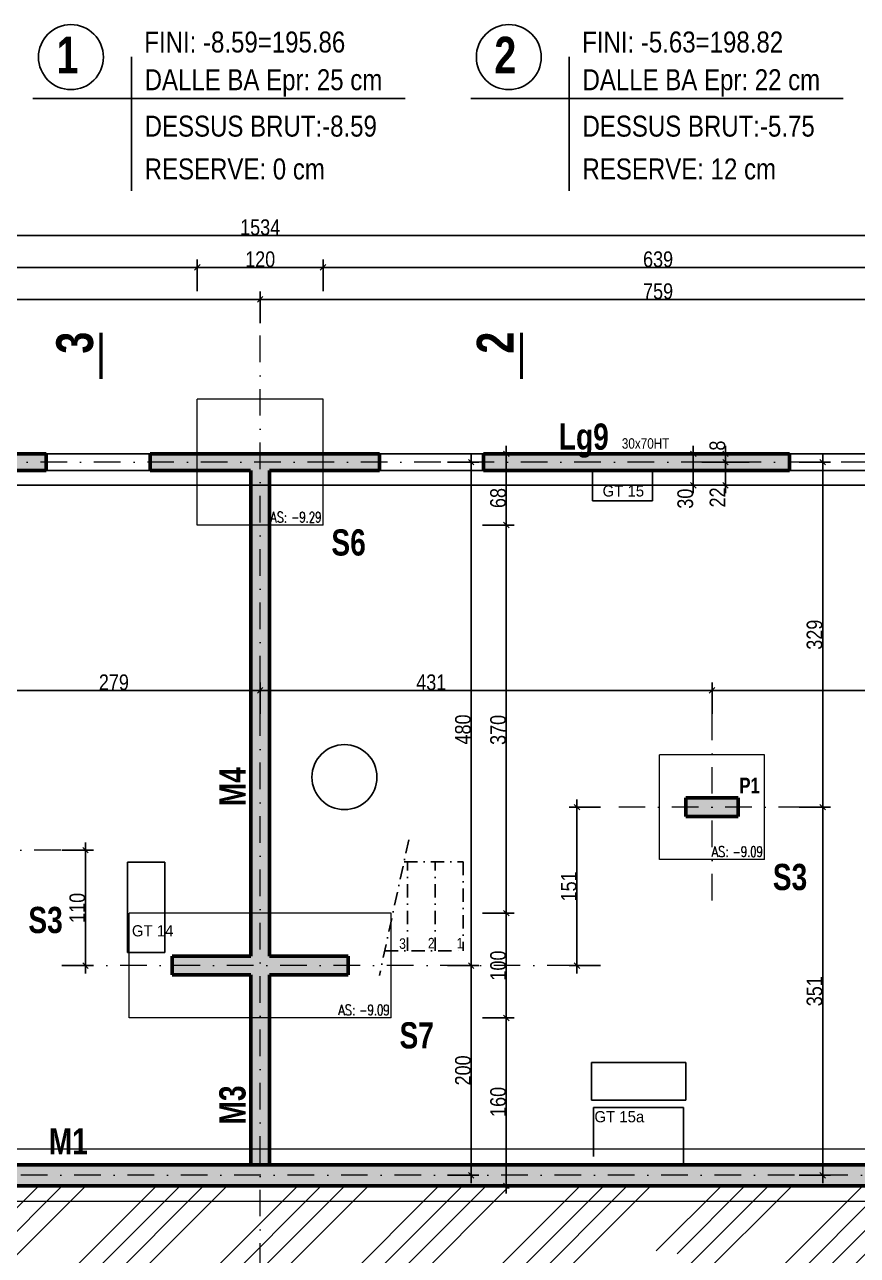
# Model space of a CAD drawing. Header units: centimetres. Extents: x 16433 to 114398, y -50094 to -12305.
# Drawn here: x 55736 to 56530, y -37058 to -35885 of the extents above; entities that cross this region are included whole.
import ezdxf
from ezdxf.enums import TextEntityAlignment as Align

# ---------------------------------------------------------------- set-up
doc = ezdxf.new("R2010")
doc.units = ezdxf.units.CM
doc.header["$LTSCALE"] = 0.5
doc.linetypes.add('TIRETPTX2', pattern=[50.8, 25.4, -12.7, 0, -12.7])
doc.layers.get('DEFPOINTS').update_dxf_attribs({"linetype": 'CONTINUOUS'})
for name, color, linetype in [('01_cote_gen', 4, 'CONTINUOUS'), ('01_escalier int.', 2, 'TIRETPTX2'), ('01_linteaux', 2, 'CONTINUOUS'), ('01_poch_murs', 253, 'CONTINUOUS'), ('01_poch_poteaux', 250, 'CONTINUOUS'), ('01_resv', 32, 'CONTINUOUS'), ('01_texte', 230, 'CONTINUOUS'), ('AA_COTES', 2, 'CONTINUOUS')]:
    doc.layers.add(name, color=color, linetype=linetype)
for name, color, linetype, lineweight in [('01_murs_coup', 5, 'CONTINUOUS', 60), ('01_sem', 42, 'CONTINUOUS', 15), ('01_tram_axes', 2, 'TIRETPTX2', 9)]:
    doc.layers.add(name, color=color, linetype=linetype, lineweight=lineweight)
doc.styles.add('ARIAL NA', font='ARIALN.TTF')
doc.styles.add('Geneva', font='')
doc.styles.add('impact', font='impact.ttf')
doc.styles.add('MATTE_TXT', font='arial.ttf')
doc.styles.add('SIMPLEX1', font='SIMPLEX.shx', dxfattribs={"width": 0.8, "height": 10})
doc.styles.add('STYLE2', font='ARIALN.TTF')
doc.styles.get('Geneva').set_extended_font_data('Geneva')
doc.dimstyles.new('JB50', dxfattribs={"dimscale": 0.1, "dimtxt": 150, "dimasz": 15, "dimexe": 0.1, "dimexo": 0.1, "dimgap": 0.09, "dimtad": 1, "dimdec": 1, "dimdsep": 46, "dimtxsty": 'STYLE2', "dimblk1": 'BOND_G', "dimblk2": 'BOND_D', "dimsah": 1, "dimcen": 1.5, "dimdle": 0.01, "dimse1": 1, "dimse2": 1, "dimclrd": 4, "dimclre": 2, "dimclrt": 6, "dimazin": 2, "dimtfac": 2.333333, "dimtdec": 1, "dimtix": 1, "dimtmove": 2, "dimatfit": 3, "dimldrblk": 'BOND_G', "dimfxl": 1, "dimtolj": 1, "dimtzin": 0, "dimarcsym": 0})

# ---------------------------------------------------------------- blocks, each defined once
blk = doc.blocks.new('BOND_G')
at = {"layer": 'AA_COTES', "color": 0}
for p, q in [((0, -5), (0, 15)), ((5, 0), (-5, 0)), ((1.77, 1.77), (-1.77, -1.77))]:
    blk.add_line(p, q, dxfattribs=at)
blk = doc.blocks.new('BOND_D')
at = {"layer": 'AA_COTES', "color": 0}
for p, q in [((5, 0), (-5, 0)), ((-1.77, -1.77), (1.77, 1.77)), ((0, 5), (0, -15))]:
    blk.add_line(p, q, dxfattribs=at)
blk = doc.blocks.new('*D3211')
at = {"layer": '01_cote_gen', "color": 4, "lineweight": -2, "transparency": 16777216}
blk.add_line((55203.3, -36146.6), (55959.3, -36146.6), dxfattribs=at)
at = {"layer": 'DEFPOINTS', "color": 0}
for p in [(55960.8, -36146.6), (55201.8, -36162.3), (55960.8, -36162.3)]:
    blk.add_point(p, dxfattribs=at)
at = {"layer": '01_cote_gen', "color": 4, "lineweight": -2, "transparency": 16777216, "xscale": 1.5, "yscale": 1.5, "zscale": 1.5, "rotation": 180}
blk.add_blockref('BOND_G', (55201.8, -36146.6), dxfattribs=at)
at = {"layer": '01_cote_gen', "color": 4, "lineweight": -2, "transparency": 16777216, "xscale": 1.5, "yscale": 1.5, "zscale": 1.5}
blk.add_blockref('BOND_D', (55960.8, -36146.6), dxfattribs=at)
at = {"layer": '01_cote_gen', "color": 6, "transparency": 16777216, "insert": (55581.3, -36138.9), "char_height": 15, "attachment_point": 5, "style": 'STYLE2'}
blk.add_mtext('\\A1;759', dxfattribs=at)
blk = doc.blocks.new('*D3212')
at = {"layer": '01_cote_gen', "color": 4, "lineweight": -2, "transparency": 16777216}
blk.add_line((55962.3, -36146.6), (56718.3, -36146.6), dxfattribs=at)
at = {"layer": 'DEFPOINTS', "color": 0}
for p in [(56719.8, -36146.6), (55960.8, -36179.4), (56719.8, -36173.1)]:
    blk.add_point(p, dxfattribs=at)
at = {"layer": '01_cote_gen', "color": 4, "lineweight": -2, "transparency": 16777216, "xscale": 1.5, "yscale": 1.5, "zscale": 1.5, "rotation": 180}
blk.add_blockref('BOND_G', (55960.8, -36146.6), dxfattribs=at)
at = {"layer": '01_cote_gen', "color": 4, "lineweight": -2, "transparency": 16777216, "xscale": 1.5, "yscale": 1.5, "zscale": 1.5}
blk.add_blockref('BOND_D', (56719.8, -36146.6), dxfattribs=at)
at = {"layer": '01_cote_gen', "color": 6, "transparency": 16777216, "insert": (56340.3, -36138.9), "char_height": 15, "attachment_point": 5, "style": 'STYLE2'}
blk.add_mtext('\\A1;759', dxfattribs=at)
blk = doc.blocks.new('*D3215')
at = {"layer": '01_cote_gen', "color": 4, "lineweight": -2, "transparency": 16777216}
blk.add_line((55263.3, -36116.1), (55899.3, -36116.1), dxfattribs=at)
at = {"layer": 'DEFPOINTS', "color": 0}
for p in [(55900.8, -36116.1), (55261.8, -36123.6), (55900.8, -36241.8)]:
    blk.add_point(p, dxfattribs=at)
at = {"layer": '01_cote_gen', "color": 4, "lineweight": -2, "transparency": 16777216, "xscale": 1.5, "yscale": 1.5, "zscale": 1.5, "rotation": 180}
blk.add_blockref('BOND_G', (55261.8, -36116.1), dxfattribs=at)
at = {"layer": '01_cote_gen', "color": 4, "lineweight": -2, "transparency": 16777216, "xscale": 1.5, "yscale": 1.5, "zscale": 1.5}
blk.add_blockref('BOND_D', (55900.8, -36116.1), dxfattribs=at)
at = {"layer": '01_cote_gen', "color": 6, "transparency": 16777216, "insert": (55581.3, -36108.4), "char_height": 15, "attachment_point": 5, "style": 'STYLE2'}
blk.add_mtext('\\A1;639', dxfattribs=at)
blk = doc.blocks.new('*D3216')
at = {"layer": '01_cote_gen', "color": 4, "lineweight": -2, "transparency": 16777216}
blk.add_line((55902.3, -36116.1), (56019.3, -36116.1), dxfattribs=at)
at = {"layer": 'DEFPOINTS', "color": 0}
for p in [(56020.8, -36116.1), (55900.8, -36123.6), (56020.8, -36241.8)]:
    blk.add_point(p, dxfattribs=at)
at = {"layer": '01_cote_gen', "color": 4, "lineweight": -2, "transparency": 16777216, "xscale": 1.5, "yscale": 1.5, "zscale": 1.5, "rotation": 180}
blk.add_blockref('BOND_G', (55900.8, -36116.1), dxfattribs=at)
at = {"layer": '01_cote_gen', "color": 4, "lineweight": -2, "transparency": 16777216, "xscale": 1.5, "yscale": 1.5, "zscale": 1.5}
blk.add_blockref('BOND_D', (56020.8, -36116.1), dxfattribs=at)
at = {"layer": '01_cote_gen', "color": 6, "transparency": 16777216, "insert": (55960.8, -36108.4), "char_height": 15, "attachment_point": 5, "style": 'STYLE2'}
blk.add_mtext('\\A1;120', dxfattribs=at)
blk = doc.blocks.new('*D3217')
at = {"layer": '01_cote_gen', "color": 4, "lineweight": -2, "transparency": 16777216}
blk.add_line((56022.3, -36116.1), (56658.3, -36116.1), dxfattribs=at)
at = {"layer": 'DEFPOINTS', "color": 0}
for p in [(56659.8, -36116.1), (56020.8, -36138.6), (56659.8, -36241.8)]:
    blk.add_point(p, dxfattribs=at)
at = {"layer": '01_cote_gen', "color": 4, "lineweight": -2, "transparency": 16777216, "xscale": 1.5, "yscale": 1.5, "zscale": 1.5, "rotation": 180}
blk.add_blockref('BOND_G', (56020.8, -36116.1), dxfattribs=at)
at = {"layer": '01_cote_gen', "color": 4, "lineweight": -2, "transparency": 16777216, "xscale": 1.5, "yscale": 1.5, "zscale": 1.5}
blk.add_blockref('BOND_D', (56659.8, -36116.1), dxfattribs=at)
at = {"layer": '01_cote_gen', "color": 6, "transparency": 16777216, "insert": (56340.3, -36108.4), "char_height": 15, "attachment_point": 5, "style": 'STYLE2'}
blk.add_mtext('\\A1;639', dxfattribs=at)
blk = doc.blocks.new('*D3227')
at = {"layer": '01_cote_gen', "color": 4, "lineweight": -2, "transparency": 16777216}
blk.add_line((56162, -36303.3), (56162, -36780.3), dxfattribs=at)
at = {"layer": 'DEFPOINTS', "color": 0}
for p in [(56175.4, -36301.8), (56130.9, -36781.8), (56162, -36781.8)]:
    blk.add_point(p, dxfattribs=at)
at = {"layer": '01_cote_gen', "color": 4, "lineweight": -2, "transparency": 16777216, "xscale": 1.5, "yscale": 1.5, "zscale": 1.5}
for name, p, rotation in [('BOND_G', (56162, -36301.8), 90), ('BOND_D', (56162, -36781.8), 270)]:
    blk.add_blockref(name, p, dxfattribs=dict(at, rotation=rotation))
at = {"layer": '01_cote_gen', "color": 6, "transparency": 16777216, "insert": (56154.3, -36556.7), "char_height": 15, "attachment_point": 5, "rotation": 90, "style": 'STYLE2'}
blk.add_mtext('\\A1;480', dxfattribs=at)
blk = doc.blocks.new('*D3228')
at = {"layer": '01_cote_gen', "color": 4, "lineweight": -2, "transparency": 16777216}
blk.add_line((56162, -36783.3), (56162, -36980.3), dxfattribs=at)
at = {"layer": 'DEFPOINTS', "color": 0}
for p in [(56139.5, -36781.8), (56162, -36981.8), (56166.4, -36981.8)]:
    blk.add_point(p, dxfattribs=at)
at = {"layer": '01_cote_gen', "color": 4, "lineweight": -2, "transparency": 16777216, "xscale": 1.5, "yscale": 1.5, "zscale": 1.5}
for name, p, rotation in [('BOND_G', (56162, -36781.8), 90), ('BOND_D', (56162, -36981.8), 270)]:
    blk.add_blockref(name, p, dxfattribs=dict(at, rotation=rotation))
at = {"layer": '01_cote_gen', "color": 6, "transparency": 16777216, "insert": (56154.3, -36881.8), "char_height": 15, "attachment_point": 5, "rotation": 90, "style": 'STYLE2'}
blk.add_mtext('\\A1;200', dxfattribs=at)
blk = doc.blocks.new('*D3232')
at = {"layer": '01_cote_gen', "color": 4, "lineweight": -2, "transparency": 16777216}
blk.add_line((55683.3, -36519.4), (55959.3, -36519.4), dxfattribs=at)
at = {"layer": 'DEFPOINTS', "color": 0}
for p in [(55960.8, -36519.4), (55681.8, -36526.9), (55960.8, -36644.6)]:
    blk.add_point(p, dxfattribs=at)
at = {"layer": '01_cote_gen', "color": 4, "lineweight": -2, "transparency": 16777216, "xscale": 1.5, "yscale": 1.5, "zscale": 1.5, "rotation": 180}
blk.add_blockref('BOND_G', (55681.8, -36519.4), dxfattribs=at)
at = {"layer": '01_cote_gen', "color": 4, "lineweight": -2, "transparency": 16777216, "xscale": 1.5, "yscale": 1.5, "zscale": 1.5}
blk.add_blockref('BOND_D', (55960.8, -36519.4), dxfattribs=at)
at = {"layer": '01_cote_gen', "color": 6, "transparency": 16777216, "insert": (55821.3, -36511.8), "char_height": 15, "attachment_point": 5, "style": 'STYLE2'}
blk.add_mtext('\\A1;279', dxfattribs=at)
blk = doc.blocks.new('*D3233')
at = {"layer": '01_cote_gen', "color": 4, "lineweight": -2, "transparency": 16777216}
blk.add_line((55962.3, -36519.4), (56390.3, -36519.4), dxfattribs=at)
at = {"layer": 'DEFPOINTS', "color": 0}
for p in [(56391.8, -36519.4), (55960.8, -36541.9), (56391.8, -36541.9)]:
    blk.add_point(p, dxfattribs=at)
at = {"layer": '01_cote_gen', "color": 4, "lineweight": -2, "transparency": 16777216, "xscale": 1.5, "yscale": 1.5, "zscale": 1.5, "rotation": 180}
blk.add_blockref('BOND_G', (55960.8, -36519.4), dxfattribs=at)
at = {"layer": '01_cote_gen', "color": 4, "lineweight": -2, "transparency": 16777216, "xscale": 1.5, "yscale": 1.5, "zscale": 1.5}
blk.add_blockref('BOND_D', (56391.8, -36519.4), dxfattribs=at)
at = {"layer": '01_cote_gen', "color": 6, "transparency": 16777216, "insert": (56124, -36511.8), "char_height": 15, "attachment_point": 5, "style": 'STYLE2'}
blk.add_mtext('\\A1;431', dxfattribs=at)
blk = doc.blocks.new('*D3234')
at = {"layer": '01_cote_gen', "color": 4, "lineweight": -2, "transparency": 16777216}
blk.add_line((56393.3, -36519.4), (56718.3, -36519.4), dxfattribs=at)
at = {"layer": 'DEFPOINTS', "color": 0}
for p in [(56719.8, -36519.4), (56719.8, -36530.1), (56391.8, -36541.9)]:
    blk.add_point(p, dxfattribs=at)
at = {"layer": '01_cote_gen', "color": 4, "lineweight": -2, "transparency": 16777216, "xscale": 1.5, "yscale": 1.5, "zscale": 1.5, "rotation": 180}
blk.add_blockref('BOND_G', (56391.8, -36519.4), dxfattribs=at)
at = {"layer": '01_cote_gen', "color": 4, "lineweight": -2, "transparency": 16777216, "xscale": 1.5, "yscale": 1.5, "zscale": 1.5}
blk.add_blockref('BOND_D', (56719.8, -36519.4), dxfattribs=at)
at = {"layer": '01_cote_gen', "color": 6, "transparency": 16777216, "insert": (56555.8, -36511.8), "char_height": 15, "attachment_point": 5, "style": 'STYLE2'}
blk.add_mtext('\\A1;328', dxfattribs=at)
blk = doc.blocks.new('*D3237')
at = {"layer": '01_cote_gen', "color": 4, "lineweight": -2, "transparency": 16777216}
blk.add_line((56497.3, -36303.3), (56497.3, -36629.3), dxfattribs=at)
at = {"layer": 'DEFPOINTS', "color": 0}
for p in [(56507.2, -36301.8), (56473.9, -36630.8), (56497.3, -36630.8)]:
    blk.add_point(p, dxfattribs=at)
at = {"layer": '01_cote_gen', "color": 4, "lineweight": -2, "transparency": 16777216, "xscale": 1.5, "yscale": 1.5, "zscale": 1.5}
for name, p, rotation in [('BOND_G', (56497.3, -36301.8), 90), ('BOND_D', (56497.3, -36630.8), 270)]:
    blk.add_blockref(name, p, dxfattribs=dict(at, rotation=rotation))
at = {"layer": '01_cote_gen', "color": 6, "transparency": 16777216, "insert": (56489.6, -36466.3), "char_height": 15, "attachment_point": 5, "rotation": 90, "style": 'STYLE2'}
blk.add_mtext('\\A1;329', dxfattribs=at)
blk = doc.blocks.new('*D3238')
at = {"layer": '01_cote_gen', "color": 4, "lineweight": -2, "transparency": 16777216}
blk.add_line((56497.3, -36632.3), (56497.3, -36980.3), dxfattribs=at)
at = {"layer": 'DEFPOINTS', "color": 0}
for p in [(56474.8, -36630.8), (56497.3, -36981.8), (56504.7, -36981.8)]:
    blk.add_point(p, dxfattribs=at)
at = {"layer": '01_cote_gen', "color": 4, "lineweight": -2, "transparency": 16777216, "xscale": 1.5, "yscale": 1.5, "zscale": 1.5}
for name, p, rotation in [('BOND_G', (56497.3, -36630.8), 90), ('BOND_D', (56497.3, -36981.8), 270)]:
    blk.add_blockref(name, p, dxfattribs=dict(at, rotation=rotation))
at = {"layer": '01_cote_gen', "color": 6, "transparency": 16777216, "insert": (56489.6, -36806.3), "char_height": 15, "attachment_point": 5, "rotation": 90, "style": 'STYLE2'}
blk.add_mtext('\\A1;351', dxfattribs=at)
blk = doc.blocks.new('*D3244')
at = {"layer": '01_cote_gen', "color": 4, "lineweight": -2, "transparency": 16777216}
blk.add_line((55195.3, -36085.6), (56726.3, -36085.6), dxfattribs=at)
at = {"layer": 'DEFPOINTS', "color": 0}
for p in [(56727.8, -36085.6), (55193.8, -36108.6), (56727.8, -36108.6)]:
    blk.add_point(p, dxfattribs=at)
at = {"layer": '01_cote_gen', "color": 4, "lineweight": -2, "transparency": 16777216, "xscale": 1.5, "yscale": 1.5, "zscale": 1.5, "rotation": 180}
blk.add_blockref('BOND_G', (55193.8, -36085.6), dxfattribs=at)
at = {"layer": '01_cote_gen', "color": 4, "lineweight": -2, "transparency": 16777216, "xscale": 1.5, "yscale": 1.5, "zscale": 1.5}
blk.add_blockref('BOND_D', (56727.8, -36085.6), dxfattribs=at)
at = {"layer": '01_cote_gen', "color": 6, "transparency": 16777216, "insert": (55960.8, -36077.9), "char_height": 15, "attachment_point": 5, "style": 'STYLE2'}
blk.add_mtext('\\A1;1534', dxfattribs=at)
blk = doc.blocks.new('*D3520')
at = {"layer": '01_cote_gen', "color": 4, "lineweight": -2, "transparency": 16777216}
blk.add_line((55794.2, -36673.3), (55794.2, -36780.3), dxfattribs=at)
at = {"layer": 'DEFPOINTS', "color": 0}
for p in [(55770.7, -36671.8), (55777.8, -36781.8), (55794.2, -36781.8)]:
    blk.add_point(p, dxfattribs=at)
at = {"layer": '01_cote_gen', "color": 4, "lineweight": -2, "transparency": 16777216, "xscale": 1.5, "yscale": 1.5, "zscale": 1.5}
for name, p, rotation in [('BOND_G', (55794.2, -36671.8), 90), ('BOND_D', (55794.2, -36781.8), 270)]:
    blk.add_blockref(name, p, dxfattribs=dict(at, rotation=rotation))
at = {"layer": '01_cote_gen', "color": 6, "transparency": 16777216, "insert": (55786.5, -36726.8), "char_height": 15, "attachment_point": 5, "rotation": 90, "style": 'STYLE2'}
blk.add_mtext('\\A1;110', dxfattribs=at)
blk = doc.blocks.new('*D3521')
at = {"layer": '01_cote_gen', "color": 4, "lineweight": -2, "transparency": 16777216}
blk.add_line((56262.9, -36780.3), (56262.9, -36632.3), dxfattribs=at)
at = {"layer": 'DEFPOINTS', "color": 0}
for p in [(56262.9, -36630.8), (56318.9, -36630.8), (56265.9, -36781.8)]:
    blk.add_point(p, dxfattribs=at)
at = {"layer": '01_cote_gen', "color": 4, "lineweight": -2, "transparency": 16777216, "xscale": 1.5, "yscale": 1.5, "zscale": 1.5}
for name, p, rotation in [('BOND_D', (56262.9, -36630.8), 90), ('BOND_G', (56262.9, -36781.8), 270)]:
    blk.add_blockref(name, p, dxfattribs=dict(at, rotation=rotation))
at = {"layer": '01_cote_gen', "color": 6, "transparency": 16777216, "insert": (56255.2, -36706.3), "char_height": 15, "attachment_point": 5, "rotation": 90, "style": 'STYLE2'}
blk.add_mtext('\\A1;151', dxfattribs=at)
blk = doc.blocks.new('*D3525')
at = {"layer": '01_cote_gen', "color": 4, "lineweight": -2, "transparency": 16777216}
blk.add_line((56404.6, -36300.3), (56404.6, -36295.3), dxfattribs=at)
at = {"layer": 'DEFPOINTS', "color": 0}
for p in [(56404.6, -36293.8), (56410.8, -36293.8), (56410.8, -36301.8)]:
    blk.add_point(p, dxfattribs=at)
at = {"layer": '01_cote_gen', "color": 4, "lineweight": -2, "transparency": 16777216, "xscale": 1.5, "yscale": 1.5, "zscale": 1.5}
for name, p, rotation in [('BOND_D', (56404.6, -36293.8), 90), ('BOND_G', (56404.6, -36301.8), 270)]:
    blk.add_blockref(name, p, dxfattribs=dict(at, rotation=rotation))
at = {"layer": '01_cote_gen', "color": 6, "transparency": 16777216, "insert": (56396.9, -36286), "char_height": 15, "attachment_point": 5, "rotation": 90, "style": 'STYLE2'}
blk.add_mtext('\\A1;8', dxfattribs=at)
blk = doc.blocks.new('*D3526')
at = {"layer": '01_cote_gen', "color": 4, "lineweight": -2, "transparency": 16777216}
blk.add_line((56404.6, -36303.3), (56404.6, -36322.3), dxfattribs=at)
at = {"layer": 'DEFPOINTS', "color": 0}
for p in [(56416.7, -36301.8), (56404.6, -36323.8), (56416.7, -36323.8)]:
    blk.add_point(p, dxfattribs=at)
at = {"layer": '01_cote_gen', "color": 4, "lineweight": -2, "transparency": 16777216, "xscale": 1.5, "yscale": 1.5, "zscale": 1.5}
for name, p, rotation in [('BOND_G', (56404.6, -36301.8), 90), ('BOND_D', (56404.6, -36323.8), 270)]:
    blk.add_blockref(name, p, dxfattribs=dict(at, rotation=rotation))
at = {"layer": '01_cote_gen', "color": 6, "transparency": 16777216, "insert": (56397, -36335.4), "char_height": 15, "attachment_point": 5, "rotation": 90, "style": 'STYLE2'}
blk.add_mtext('\\A1;22', dxfattribs=at)
blk = doc.blocks.new('*D3527')
at = {"layer": '01_cote_gen', "color": 4, "lineweight": -2, "transparency": 16777216}
blk.add_line((56373.9, -36322.3), (56373.9, -36295.3), dxfattribs=at)
at = {"layer": 'DEFPOINTS', "color": 0}
for p in [(56373.9, -36293.8), (56373.9, -36293.8), (56373.9, -36323.8)]:
    blk.add_point(p, dxfattribs=at)
at = {"layer": '01_cote_gen', "color": 4, "lineweight": -2, "transparency": 16777216, "xscale": 1.5, "yscale": 1.5, "zscale": 1.5}
for name, p, rotation in [('BOND_D', (56373.9, -36293.8), 90), ('BOND_G', (56373.9, -36323.8), 270)]:
    blk.add_blockref(name, p, dxfattribs=dict(at, rotation=rotation))
at = {"layer": '01_cote_gen', "color": 6, "transparency": 16777216, "insert": (56366.3, -36336.6), "char_height": 15, "attachment_point": 5, "rotation": 90, "style": 'STYLE2'}
blk.add_mtext('\\A1;30', dxfattribs=at)
blk = doc.blocks.new('*D3528')
at = {"layer": '01_cote_gen', "color": 4, "lineweight": -2, "transparency": 16777216}
blk.add_line((56195.5, -36295.3), (56195.5, -36360.3), dxfattribs=at)
at = {"layer": 'DEFPOINTS', "color": 0}
for p in [(56048.9, -36293.8), (56020.8, -36361.8), (56195.5, -36361.8)]:
    blk.add_point(p, dxfattribs=at)
at = {"layer": '01_cote_gen', "color": 4, "lineweight": -2, "transparency": 16777216, "xscale": 1.5, "yscale": 1.5, "zscale": 1.5}
for name, p, rotation in [('BOND_G', (56195.5, -36293.8), 90), ('BOND_D', (56195.5, -36361.8), 270)]:
    blk.add_blockref(name, p, dxfattribs=dict(at, rotation=rotation))
at = {"layer": '01_cote_gen', "color": 6, "transparency": 16777216, "insert": (56187.8, -36336), "char_height": 15, "attachment_point": 5, "rotation": 90, "style": 'STYLE2'}
blk.add_mtext('\\A1;68', dxfattribs=at)
blk = doc.blocks.new('*D3529')
at = {"layer": '01_cote_gen', "color": 4, "lineweight": -2, "transparency": 16777216}
blk.add_line((56195.5, -36363.3), (56195.5, -36730.3), dxfattribs=at)
at = {"layer": 'DEFPOINTS', "color": 0}
for p in [(56188, -36361.8), (56046.9, -36731.8), (56195.5, -36731.8)]:
    blk.add_point(p, dxfattribs=at)
at = {"layer": '01_cote_gen', "color": 4, "lineweight": -2, "transparency": 16777216, "xscale": 1.5, "yscale": 1.5, "zscale": 1.5}
for name, p, rotation in [('BOND_G', (56195.5, -36361.8), 90), ('BOND_D', (56195.5, -36731.8), 270)]:
    blk.add_blockref(name, p, dxfattribs=dict(at, rotation=rotation))
at = {"layer": '01_cote_gen', "color": 6, "transparency": 16777216, "insert": (56187.8, -36557.1), "char_height": 15, "attachment_point": 5, "rotation": 90, "style": 'STYLE2'}
blk.add_mtext('\\A1;370', dxfattribs=at)
blk = doc.blocks.new('*D3530')
at = {"layer": '01_cote_gen', "color": 4, "lineweight": -2, "transparency": 16777216}
blk.add_line((56195.5, -36733.3), (56195.5, -36830.3), dxfattribs=at)
at = {"layer": 'DEFPOINTS', "color": 0}
for p in [(56188, -36731.8), (56085.8, -36831.8), (56195.5, -36831.8)]:
    blk.add_point(p, dxfattribs=at)
at = {"layer": '01_cote_gen', "color": 4, "lineweight": -2, "transparency": 16777216, "xscale": 1.5, "yscale": 1.5, "zscale": 1.5}
for name, p, rotation in [('BOND_G', (56195.5, -36731.8), 90), ('BOND_D', (56195.5, -36831.8), 270)]:
    blk.add_blockref(name, p, dxfattribs=dict(at, rotation=rotation))
at = {"layer": '01_cote_gen', "color": 6, "transparency": 16777216, "insert": (56187.8, -36781.8), "char_height": 15, "attachment_point": 5, "rotation": 90, "style": 'STYLE2'}
blk.add_mtext('\\A1;100', dxfattribs=at)
blk = doc.blocks.new('*D3531')
at = {"layer": '01_cote_gen', "color": 4, "lineweight": -2, "transparency": 16777216}
blk.add_line((56195.5, -36833.3), (56195.5, -36990.3), dxfattribs=at)
at = {"layer": 'DEFPOINTS', "color": 0}
for p in [(56188, -36831.8), (56195.5, -36991.8), (56198.6, -36991.8)]:
    blk.add_point(p, dxfattribs=at)
at = {"layer": '01_cote_gen', "color": 4, "lineweight": -2, "transparency": 16777216, "xscale": 1.5, "yscale": 1.5, "zscale": 1.5}
for name, p, rotation in [('BOND_G', (56195.5, -36831.8), 90), ('BOND_D', (56195.5, -36991.8), 270)]:
    blk.add_blockref(name, p, dxfattribs=dict(at, rotation=rotation))
at = {"layer": '01_cote_gen', "color": 6, "transparency": 16777216, "insert": (56187.8, -36911.8), "char_height": 15, "attachment_point": 5, "rotation": 90, "style": 'STYLE2'}
blk.add_mtext('\\A1;160', dxfattribs=at)

msp = doc.modelspace()

# ---------------------------------------------------------------- hatches: boundary and pattern name
at = {"layer": '01_poch_murs', "ltscale": 2}
h = msp.add_hatch(color=256, dxfattribs=at)
h.dxf.hatch_style = 1
h.paths.add_polyline_path([(55407.805, -36293.782), (55193.799, -36293.782), (55193.799, -36710.78), (55209.799, -36710.78), (55209.799, -36309.782), (55407.805, -36309.782)])
h.paths.add_polyline_path([(55756.777, -36293.782), (55506.805, -36293.782), (55506.805, -36309.782), (55756.777, -36309.782)])
h.paths.add_polyline_path([(56074.765, -36293.782), (55855.765, -36293.782), (55855.765, -36309.782), (55951.802, -36309.782), (55951.802, -36772.786), (55876.826, -36772.786), (55876.826, -36790.786), (55951.802, -36790.786), (55951.802, -36971.782), (55969.802, -36971.782), (55969.802, -36790.786), (56044.802, -36790.786), (56044.802, -36772.786), (55969.802, -36772.786), (55969.802, -36309.782), (56074.765, -36309.782)])
h.paths.add_polyline_path([(56465.806, -36293.782), (56173.791, -36293.782), (56173.791, -36309.782), (56465.806, -36309.782)])
h.paths.add_polyline_path([(56727.809, -36293.782), (56564.815, -36293.782), (56564.815, -36309.782), (56711.809, -36309.782), (56711.809, -36651.336), (56727.809, -36651.336)])
h.paths.add_polyline_path([(56727.809, -36750.336), (56711.809, -36750.336), (56711.809, -36971.782), (55209.799, -36971.782), (55209.799, -36809.78), (55193.799, -36809.78), (55193.799, -37316.781), (56040.801, -37316.781), (56040.802, -37240.748), (56727.809, -37240.748)])
h.paths.add_polyline_path([(56707.809, -36991.782), (56707.809, -37220.748), (56020.809, -37220.748), (56020.809, -37296.781), (55213.799, -37296.781), (55213.799, -36991.782)], flags=16)
h.paths.add_polyline_path([(57072.832, -36999.786), (56737.823, -36999.836), (56737.809, -37019.786), (57072.832, -37019.786)])
h.paths.add_polyline_path([(56727.797, -37519.791), (56711.797, -37519.791), (56711.797, -37758.795), (56727.797, -37758.795)])
h.paths.add_polyline_path([(56040.801, -37316.781), (56022.798, -37316.781), (56022.798, -37798.09), (56040.798, -37798.09)])
h.paths.add_polyline_path([(55898.802, -37316.781), (55880.802, -37316.781), (55880.802, -37798.09), (55898.802, -37798.09)])
h.paths.add_polyline_path([(55437.795, -37316.781), (55421.795, -37316.781), (55421.795, -37335.786), (55437.795, -37335.786)])
h.paths.add_polyline_path([(55437.795, -37434.786), (55421.795, -37434.786), (55421.795, -37585.784), (55335.802, -37585.784), (55335.802, -37601.784), (55437.795, -37601.784)])
h.paths.add_polyline_path([(55236.802, -37585.784), (55193.799, -37585.784), (55193.799, -37712.784), (55209.799, -37712.784), (55209.799, -37601.784), (55236.802, -37601.784)])
at = {"layer": '01_poch_murs'}
h = msp.add_hatch(dxfattribs=at)
h.set_pattern_fill('ANSI34', color=256, scale=5)
h.set_pattern_definition([(45, (157.42, -154.75), (-67.35192, 67.35192), []), (45, (179.87, -154.75), (-67.35192, 67.35192), []), (45, (202.32, -154.75), (-67.35192, 67.35192), []), (45, (224.78, -154.75), (-67.35192, 67.35192), [])])
h.paths.add_polyline_path([(56692.809, -37006.782), (55226.799, -37006.782), (55226.799, -37296.781), (56005.809, -37296.781), (56005.809, -37205.748), (56692.809, -37205.748)])
edge = h.paths.add_edge_path(flags=16)
edge.add_arc((55780.608, -37148.05), 30.98, 0, 360)
h.paths.add_polyline_path([(56707.809, -36991.782), (55960.802, -36991.782), (55960.802, -37006.782), (56692.809, -37006.782), (56692.809, -37205.748), (56031.799, -37205.748), (56031.799, -37220.748), (56707.809, -37220.748)])
h.paths.add_polyline_path([(56020.809, -37230.748), (56005.809, -37230.748), (56005.809, -37296.781), (55889.803, -37296.781), (56020.809, -37296.781)], flags=17)
h.paths.add_polyline_path([(55429.795, -37281.781), (55226.799, -37281.781), (55226.799, -37006.782), (55960.802, -37006.782), (55960.802, -36991.782), (55213.799, -36991.782), (55213.799, -37296.781), (55429.795, -37296.781)])
h.paths.add_polyline_path([(55226.126, -37210.352), (55252.739, -37210.352), (55252.739, -37179.124), (55226.126, -37179.124)], flags=16)
h.paths.add_polyline_path([(55342.177, -37269.073), (55342.177, -37242.46), (55310.949, -37242.46), (55310.949, -37269.073)], flags=16)
h.paths.add_polyline_path([(55342.177, -37033.862), (55342.177, -37007.249), (55310.949, -37007.249), (55310.949, -37033.862)], flags=16)
h.paths.add_polyline_path([(55984.191, -37114.35), (56010.804, -37114.35), (56010.804, -37083.122), (55984.191, -37083.122)], flags=16)
h.paths.add_polyline_path([(55563.21, -37085.122), (55599.38, -37085.122), (55599.38, -37053.894), (55563.21, -37053.894)], flags=16)
h.paths.add_polyline_path([(56322.216, -37085.122), (56358.385, -37085.122), (56358.385, -37053.894), (56322.216, -37053.894)], flags=16)
h.paths.add_polyline_path([(56357.801, -37114.094), (56393.971, -37114.094), (56393.971, -37082.866), (56357.801, -37082.866)], flags=16)
h.paths.add_polyline_path([(55997.286, -37138.127), (56023.9, -37138.127), (56023.9, -37106.899), (55997.286, -37106.899)], flags=16)
h.paths.add_polyline_path([(56041.875, -37137.871), (56058.931, -37137.871), (56058.931, -37106.643), (56041.875, -37106.643)], flags=16)
h.paths.add_polyline_path([(55760.087, -37172.419), (55794.45, -37172.419), (55794.45, -37119.919), (55760.087, -37119.919)], flags=16)
h.paths.add_polyline_path([(56693.355, -37076.511), (56693.355, -37041.845), (56678.355, -37041.845), (56678.355, -37076.511)], flags=16)
h.paths.add_polyline_path([(56693.74, -37096.956), (56693.74, -37075.194), (56678.74, -37075.194), (56678.74, -37096.956)], flags=16)
h.paths.add_polyline_path([(56149.269, -37205.353), (56171.031, -37205.353), (56171.031, -37190.353), (56149.269, -37190.353)], flags=16)
h.paths.add_polyline_path([(56169.093, -37205.353), (56203.76, -37205.353), (56203.76, -37190.353), (56169.093, -37190.353)], flags=16)
h.paths.add_polyline_path([(55327.571, -37281.387), (55349.332, -37281.387), (55349.332, -37266.387), (55327.571, -37266.387)], flags=16)
h.paths.add_polyline_path([(55347.395, -37281.387), (55382.062, -37281.387), (55382.062, -37266.387), (55347.395, -37266.387)], flags=16)
h.paths.add_polyline_path([(55238.931, -37284.644), (55298.513, -37284.644), (55298.513, -37245.569), (55238.931, -37245.569)], flags=16)
h.paths.add_polyline_path([(56006.901, -37271.143), (56006.901, -37211.562), (55967.826, -37211.562), (55967.826, -37271.143)], flags=17)
h.paths.add_polyline_path([(56060.654, -37209.24), (56114.661, -37209.24), (56114.661, -37170.165), (56060.654, -37170.165)], flags=16)
h.paths.add_polyline_path([(56697.907, -37206.625), (56697.907, -37147.044), (56658.832, -37147.044), (56658.832, -37206.625)], flags=16)
at = {"layer": '01_poch_poteaux', "ltscale": 2}
h = msp.add_hatch(color=256, dxfattribs=at)
h.dxf.hatch_style = 1
h.paths.add_polyline_path([(56391.813, -36621.779), (56366.813, -36621.777), (56366.809, -36630.78), (56391.813, -36630.78)])
h.paths.add_polyline_path([(56416.813, -36621.78), (56391.813, -36621.779), (56391.813, -36630.78), (56416.812, -36630.78)])
h.paths.add_polyline_path([(56416.812, -36630.78), (56391.813, -36630.78), (56391.813, -36639.78), (56416.812, -36639.78)])
h.paths.add_polyline_path([(56391.813, -36630.78), (56366.809, -36630.78), (56366.805, -36639.78), (56391.813, -36639.78)])

# ---------------------------------------------------------------- linework, layer by layer
at = {"layer": '01_escalier int.'}
for p, q in [((56102.536, -36662.067), (56074.551, -36791.34)), ((56098.051, -36682.786), (56154.302, -36682.786)), ((56101.236, -36767.786), (56101.236, -36682.786)), ((56127.769, -36767.786), (56127.769, -36682.786)), ((56154.302, -36682.786), (56154.302, -36767.786)), ((56079.65, -36767.786), (56154.302, -36767.786))]:
    msp.add_line(p, q, dxfattribs=at)
at = {"layer": '01_linteaux'}
for p, q in [((55756.777, -36293.782), (55855.765, -36293.782)), ((56074.765, -36293.782), (56173.791, -36293.782)), ((56465.806, -36293.782), (56564.815, -36293.782)), ((55756.777, -36309.782), (55855.765, -36309.782)), ((56074.765, -36309.782), (56173.791, -36309.782)), ((56465.806, -36309.782), (56564.815, -36309.782)), ((56697.809, -36323.782), (55209.799, -36323.782))]:
    msp.add_line(p, q, dxfattribs=at)
at = {"layer": '01_murs_coup'}
for p, q in [((55506.805, -36293.782), (55756.777, -36293.782)), ((55756.777, -36293.782), (55756.777, -36309.782)), ((55855.765, -36293.782), (56074.765, -36293.782)), ((55855.765, -36309.782), (55855.765, -36293.782)), ((56074.765, -36293.782), (56074.765, -36309.782)), ((56173.791, -36293.782), (56465.806, -36293.782)), ((56173.791, -36309.782), (56173.791, -36293.782)), ((56465.806, -36293.782), (56465.806, -36309.782)), ((55756.777, -36309.782), (55506.805, -36309.782)), ((55951.652, -36309.782), (55855.765, -36309.782)), ((55951.802, -36309.782), (55951.802, -36772.786)), ((56074.765, -36309.782), (55969.652, -36309.782)), ((55969.802, -36309.782), (55969.802, -36772.786)), ((56465.806, -36309.782), (56173.791, -36309.782)), ((56366.805, -36639.78), (56366.813, -36621.777)), ((56366.813, -36621.777), (56416.813, -36621.78)), ((56416.813, -36621.78), (56416.812, -36639.78)), ((56416.812, -36639.78), (56366.805, -36639.78)), ((55876.826, -36772.786), (55951.802, -36772.786)), ((55876.826, -36772.786), (55876.826, -36790.786)), ((55969.802, -36772.786), (56044.802, -36772.786)), ((56044.802, -36772.786), (56044.802, -36790.786)), ((55876.826, -36790.786), (55951.802, -36790.786)), ((55951.802, -36790.786), (55951.802, -36971.782)), ((55969.802, -36790.786), (55969.802, -36971.782)), ((56044.802, -36790.786), (55969.802, -36790.786)), ((56711.809, -36971.782), (55209.799, -36971.782)), ((55213.799, -36991.782), (56707.809, -36991.782))]:
    msp.add_line(p, q, dxfattribs=at)
at = {"layer": '01_resv'}
for p, q in [((56277.862, -36309.814), (56277.862, -36338.814)), ((56334.965, -36338.814), (56334.965, -36309.814)), ((56277.862, -36338.814), (56334.965, -36338.814)), ((55834.326, -36683.257), (55869.826, -36683.257)), ((55834.326, -36769.253), (55834.326, -36683.257)), ((55869.826, -36683.257), (55869.826, -36769.253)), ((55869.826, -36769.253), (55834.326, -36769.253)), ((56366.692, -36874.222), (56276.692, -36874.222)), ((56276.692, -36874.222), (56276.692, -36910.222)), ((56366.692, -36910.222), (56366.692, -36874.222)), ((56276.692, -36910.222), (56366.692, -36910.222)), ((56278.692, -36917.222), (56278.692, -36963.722)), ((56278.692, -36917.222), (56364.692, -36917.222)), ((56364.692, -36917.222), (56364.692, -36971.782))]:
    msp.add_line(p, q, dxfattribs=at)
at = {"layer": '01_sem', "ltscale": 2}
for p, q in [((56020.802, -36241.782), (55900.802, -36241.782)), ((55900.802, -36361.782), (55900.802, -36241.782)), ((56020.802, -36361.782), (56020.802, -36241.782)), ((56020.802, -36361.782), (55900.802, -36361.782)), ((56341.813, -36680.78), (56341.813, -36580.78)), ((56441.813, -36580.78), (56341.813, -36580.78)), ((56441.813, -36680.78), (56441.813, -36580.78)), ((56441.813, -36680.78), (56341.813, -36680.78)), ((56085.802, -36731.786), (55835.802, -36731.786)), ((55835.802, -36831.786), (55835.802, -36731.786)), ((56085.802, -36831.786), (56085.802, -36731.786)), ((56085.802, -36831.786), (55835.802, -36831.786)), ((56695.778, -36956.782), (55226.799, -36956.782)), ((56695.778, -37006.782), (55226.799, -37006.782))]:
    msp.add_line(p, q, dxfattribs=at)
at = {"layer": '01_texte'}
for p, q in [((55837.945, -35915.167), (55837.945, -36043.189)), ((56255.546, -35915.167), (56255.546, -36043.189)), ((55744.125, -35955.099), (56099.077, -35955.099)), ((56161.727, -35955.099), (56516.679, -35955.099))]:
    msp.add_line(p, q, dxfattribs=at)
at = {"layer": '01_texte', "const_width": 3}
for points in [[(55809.013, -36178.22), (55809.013, -36222.472)], [(56210.081, -36178.22), (56210.081, -36222.472)]]:
    msp.add_lwpolyline(points, dxfattribs=at)
at = {"layer": '01_texte'}
for centre in [(55780.353, -35915.54), (56197.955, -35915.54), (56041.18, -36602.124)]:
    msp.add_circle(centre, 30.98, dxfattribs=at)
at = {"layer": '01_tram_axes', "ltscale": 2}
for p, q in [((55960.802, -37173.626), (55960.802, -36162.313)), ((57100.2, -36301.782), (55066.519, -36301.782)), ((56391.813, -36719.664), (56391.813, -36541.897)), ((56480.696, -36630.78), (56302.93, -36630.78)), ((55770.686, -36671.773), (55592.919, -36671.773)), ((56259.832, -36781.786), (55777.829, -36781.786)), ((56826.802, -36981.782), (55066.519, -36981.782))]:
    msp.add_line(p, q, dxfattribs=at)

# ---------------------------------------------------------------- texts
at = {"layer": '01_resv', "char_height": 10.65683, "attachment_point": 1, "line_spacing_factor": 0.25, "style": 'Geneva'}
for s, insert in [('\\pt36.457;GT 15', (56287.397, -36323.909)), ('\\pt20.994,41.658;GT 14', (55838.483, -36743.335)), ('\\pt36.457;GT 15a', (56279.601, -36920.595))]:
    msp.add_mtext(s, dxfattribs=dict(at, insert=insert))
at = {"layer": '01_texte', "style": 'impact'}
for s, p in [('1', (55777.014, -35913.659)), ('2', (56194.615, -35913.659))]:
    msp.add_text(s, height=35, dxfattribs=at).set_placement(p, align=Align.MIDDLE_CENTER)
at = {"layer": '01_texte', "style": 'ARIAL NA'}
for s, height, p in [('FINI: -8.59=195.86', 20, (55850.284, -35911.152)), ('FINI: -5.63=198.82', 20, (56267.885, -35911.152)), ('DALLE BA Epr: 25 cm', 20, (55850.647, -35947.115)), ('DALLE BA Epr: 22 cm', 20, (56268.248, -35947.115)), ('DESSUS BRUT:-8.59', 20, (55850.647, -35991.359)), ('DESSUS BRUT:-5.75', 20, (56268.248, -35991.359)), ('RESERVE: 0 cm', 20, (55850.647, -36032.199)), ('RESERVE: 12 cm', 20, (56268.248, -36032.199)), ('3', 10, (56093.414, -36765.839)), ('2', 10, (56120.794, -36765.416)), ('1', 10, (56148.173, -36765.416))]:
    msp.add_text(s, height=height, dxfattribs=at).set_placement(p)
at = {"layer": '01_texte', "style": 'impact'}
for s, height, p in [('3', 35, (55811.866, -36187.879)), ('2', 35, (56212.934, -36187.879)), ('M4', 25, (55954.326, -36611.268)), ('M3', 25, (55954.326, -36914.768))]:
    msp.add_text(s, height=height, rotation=90, dxfattribs=at).set_placement(p, align=Align.BOTTOM_CENTER)
for s, height, p in [('Lg9', 25, (56269.48, -36297.408)), ('S6', 25, (56045.13, -36398.327)), ('P1', 15, (56427.601, -36622.083)), ('S3', 25, (56466.141, -36717.326)), ('S3', 25, (55756.13, -36758.319)), ('S7', 25, (56110.13, -36868.332)), ('M1', 25, (55777.843, -36969.433))]:
    msp.add_text(s, height=height, dxfattribs=at).set_placement(p, align=Align.BOTTOM_CENTER)
at = {"layer": '01_texte'}
for s, style, width, p in [('30x70HT', 'MATTE_TXT', 0.8, (56328.404, -36291.954)), ('AS:', 'SIMPLEX1', 0.8, (55978.555, -36362.22)), ('-9.29', 'SIMPLEX1', 0.7, (56004.832, -36362.22)), ('AS:', 'SIMPLEX1', 0.8, (56399.566, -36681.219)), ('-9.09', 'SIMPLEX1', 0.7, (56425.843, -36681.219)), ('AS:', 'SIMPLEX1', 0.8, (56043.555, -36832.224)), ('-9.09', 'SIMPLEX1', 0.7, (56069.832, -36832.224))]:
    msp.add_text(s, height=10, dxfattribs=dict(at, style=style, width=width)).set_placement(p, align=Align.BOTTOM_CENTER)

# ---------------------------------------------------------------- dimensions: what is measured, and where the dimension line sits
at = {"layer": '01_cote_gen'}
for base, p1, p2, picture, middle in [((56727.809, -36085.588), (55193.799, -36108.609), (56727.809, -36108.609), '*D3244', (55960.804, -36077.92)), ((55900.802, -36116.109), (55261.799, -36123.609), (55900.802, -36241.782), '*D3215', (55581.3, -36108.441)), ((56020.802, -36116.109), (55900.802, -36123.609), (56020.802, -36241.782), '*D3216', (55960.802, -36108.441)), ((56659.809, -36116.109), (56020.802, -36138.609), (56659.809, -36241.782), '*D3217', (56340.306, -36108.441)), ((55960.802, -36146.553), (55201.799, -36162.313), (55960.802, -36162.313), '*D3211', (55581.3, -36138.886)), ((56719.809, -36146.553), (55960.802, -36179.437), (56719.809, -36173.051), '*D3212', (56340.306, -36138.886)), ((55960.802, -36519.44), (55681.802, -36526.94), (55960.802, -36644.639), '*D3232', (55821.302, -36511.772)), ((56719.809, -36519.44), (56391.813, -36541.94), (56719.809, -36530.07), '*D3234', (56555.811, -36511.772))]:
    dim = msp.add_linear_dim(base=base, p1=p1, p2=p2, dimstyle='JB50', dxfattribs=at)
    dim.commit()
    dim.dimension.update_dxf_attribs({"geometry": picture, "text_midpoint": middle})
for base, p1, p2, picture, middle in [((56195.46, -36361.782), (56048.938, -36293.782), (56020.802, -36361.782), '*D3528', (56187.792, -36336.011)), ((56373.94, -36293.782), (56373.94, -36323.782), (56373.94, -36293.782), '*D3527', (56366.272, -36336.561)), ((56404.561, -36293.782), (56410.826, -36301.782), (56410.826, -36293.782), '*D3525', (56396.894, -36286.044)), ((56161.962, -36781.786), (56175.359, -36301.782), (56130.928, -36781.786), '*D3227', (56154.294, -36556.663)), ((56404.561, -36323.782), (56416.698, -36301.782), (56416.698, -36323.782), '*D3526', (56397.022, -36335.381)), ((56195.46, -36731.786), (56187.96, -36361.782), (56046.859, -36731.786), '*D3529', (56187.792, -36557.086))]:
    dim = msp.add_linear_dim(base=base, p1=p1, p2=p2, angle=90, dimstyle='JB50', dxfattribs=at)
    dim.commit()
    dim.dimension.update_dxf_attribs({"geometry": picture, "text_midpoint": middle, "dimtype": 160})
for base, p1, p2, picture, middle in [((56497.295, -36630.78), (56507.226, -36301.782), (56473.905, -36630.78), '*D3237', (56489.627, -36466.281)), ((56262.86, -36630.78), (56265.888, -36781.786), (56318.934, -36630.78), '*D3521', (56255.192, -36706.283)), ((56497.295, -36981.782), (56474.795, -36630.78), (56504.664, -36981.782), '*D3238', (56489.627, -36806.281)), ((55794.174, -36781.786), (55770.686, -36671.773), (55777.829, -36781.786), '*D3520', (55786.506, -36726.78)), ((56195.46, -36831.786), (56187.96, -36731.786), (56085.802, -36831.786), '*D3530', (56187.792, -36781.786)), ((56161.962, -36981.782), (56139.462, -36781.786), (56166.427, -36981.782), '*D3228', (56154.294, -36881.784)), ((56195.46, -36991.782), (56187.96, -36831.786), (56198.577, -36991.782), '*D3531', (56187.792, -36911.784))]:
    dim = msp.add_linear_dim(base=base, p1=p1, p2=p2, angle=90, dimstyle='JB50', dxfattribs=at)
    dim.commit()
    dim.dimension.update_dxf_attribs({"geometry": picture, "text_midpoint": middle})
dim = msp.add_linear_dim(base=(56391.813, -36519.44), p1=(55960.802, -36541.94), p2=(56391.813, -36541.94), dimstyle='JB50', dxfattribs=at)
dim.commit()
dim.dimension.update_dxf_attribs({"geometry": '*D3233', "text_midpoint": (56124.021, -36511.772), "dimtype": 160})

doc.saveas('drawing.dxf')
